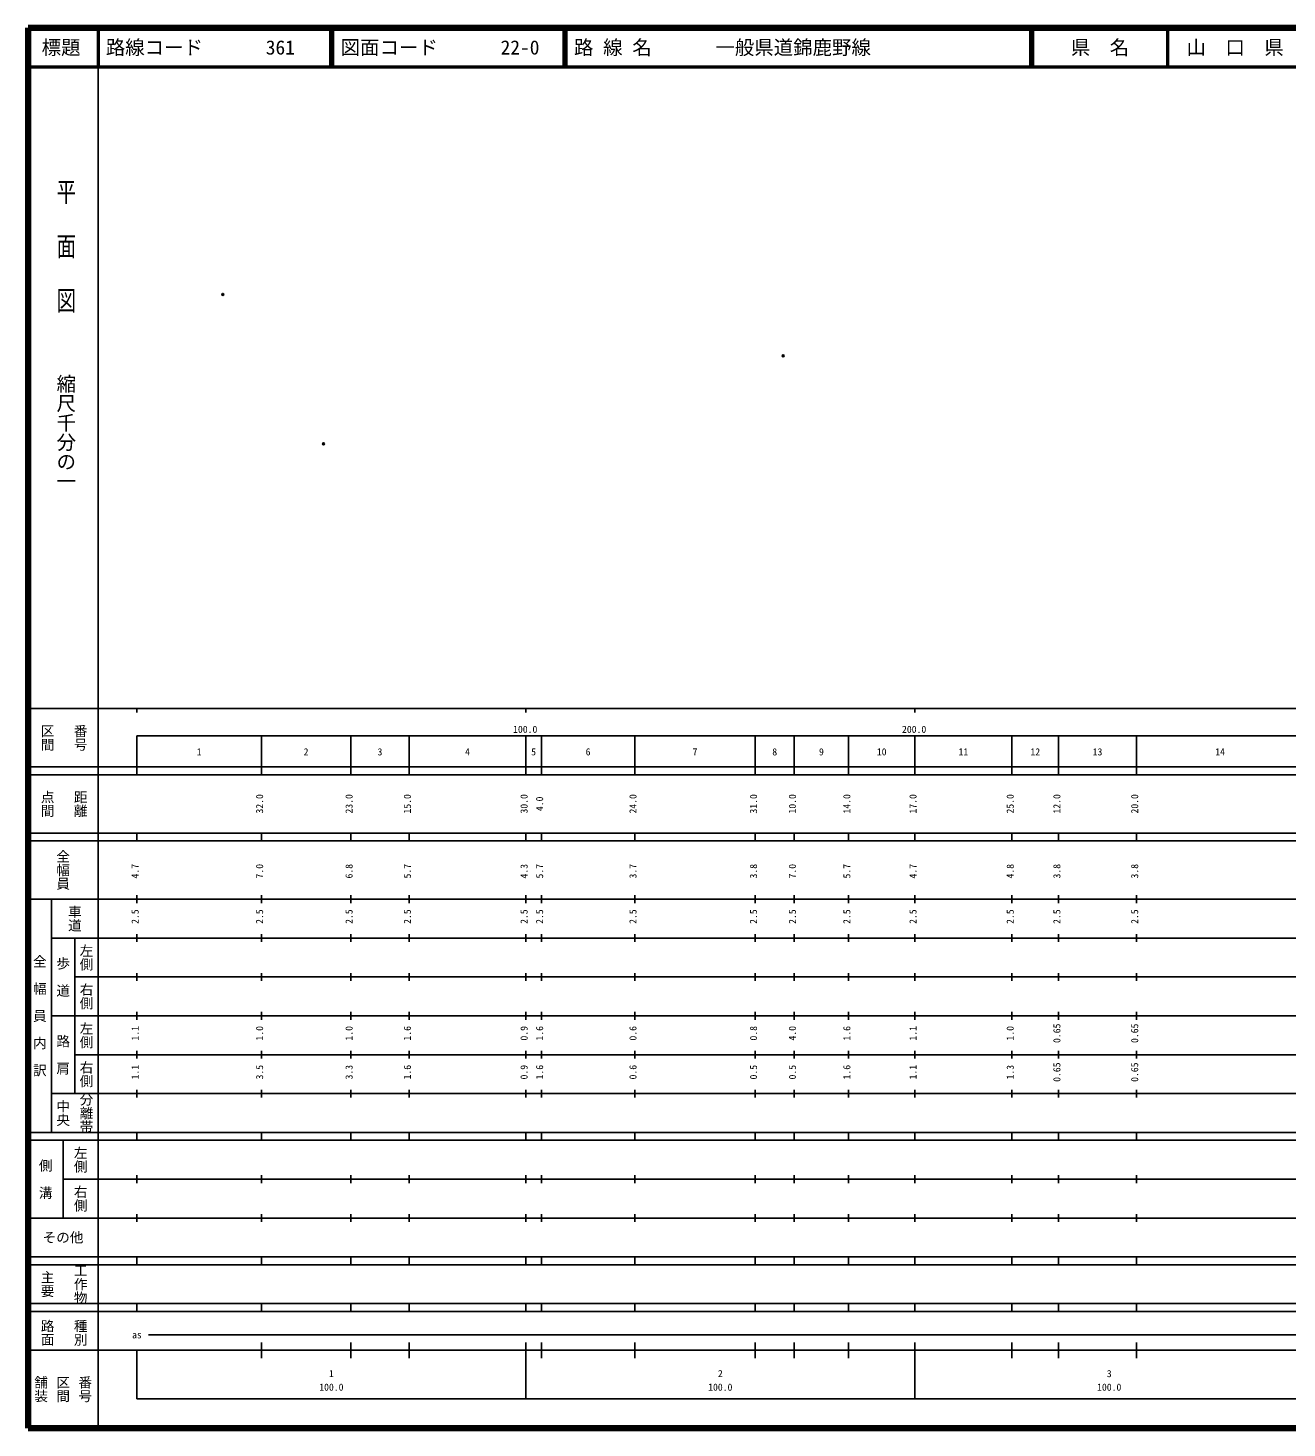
# Model space of a CAD drawing. Units: millimetres on the paper. Extents: x 40 to 680, y 20 to 380.
# Drawn here: x 40 to 363.7, y 20 to 380 of the extents above; entities that cross this region are included whole.
import ezdxf
from ezdxf.enums import TextEntityAlignment as Align

# ---------------------------------------------------------------- set-up
doc = ezdxf.new("R2010")
doc.units = ezdxf.units.MM
doc.header["$PDMODE"] = 32
doc.header["$PDSIZE"] = 0.5
doc.layers.add('M-OTRS', color=6, linetype='Continuous')
doc.layers.add('M-TTL-TXT', color=7, linetype='Continuous')
for name, color, linetype, lineweight in [('M-TTL', 2, 'Continuous', 140), ('M-TTL-BAND', 7, 'Continuous', 25), ('M-TTL-LINE', 7, 'Continuous', 50)]:
    doc.layers.add(name, color=color, linetype=linetype, lineweight=lineweight)
doc.styles.add('@ＭＳ ゴシック', font='')
doc.styles.add('ＭＳ ゴシック', font='')
doc.styles.get('@ＭＳ ゴシック').set_extended_font_data('@MS Gothic')
doc.styles.get('ＭＳ ゴシック').set_extended_font_data('MS Gothic')

msp = doc.modelspace()

# ---------------------------------------------------------------- linework, layer by layer
at = {"layer": 'M-OTRS'}
for p in [(90.065, 311.497), (234.18, 295.704), (115.982, 273.062)]:
    msp.add_point(p, dxfattribs=at)
at = {"layer": 'M-TTL'}
for p, q in [((40, 380), (40, 20)), ((680, 380), (40, 380)), ((40, 20), (680, 20))]:
    msp.add_line(p, q, dxfattribs=at)
at = {"layer": 'M-TTL-BAND'}
for p, q in [((58, 370), (58, 20)), ((40, 205), (579, 205)), ((68, 205), (68, 204)), ((168, 205), (168, 204)), ((268, 205), (268, 204)), ((68, 198), (579, 198)), ((68, 198), (68, 188)), ((100, 188), (100, 198)), ((123, 188), (123, 198)), ((138, 188), (138, 198)), ((168, 188), (168, 198)), ((172, 188), (172, 198)), ((196, 188), (196, 198)), ((227, 188), (227, 198)), ((237, 188), (237, 198)), ((251, 188), (251, 198)), ((268, 188), (268, 198)), ((293, 188), (293, 198)), ((305, 188), (305, 198)), ((325, 188), (325, 198)), ((40, 190), (579, 190)), ((40, 188), (579, 188)), ((40, 173), (579, 173)), ((68, 171), (68, 173)), ((100, 171), (100, 173)), ((123, 171), (123, 173)), ((138, 171), (138, 173)), ((168, 171), (168, 173)), ((172, 171), (172, 173)), ((196, 171), (196, 173)), ((227, 171), (227, 173)), ((237, 171), (237, 173)), ((251, 171), (251, 173)), ((268, 171), (268, 173)), ((293, 171), (293, 173)), ((305, 171), (305, 173)), ((325, 171), (325, 173)), ((40, 171), (579, 171)), ((40, 156), (579, 156)), ((46, 96), (46, 156)), ((68, 155), (68, 157)), ((100, 155), (100, 157)), ((123, 155), (123, 157)), ((138, 155), (138, 157)), ((168, 155), (168, 157)), ((172, 155), (172, 157)), ((196, 155), (196, 157)), ((227, 155), (227, 157)), ((237, 155), (237, 157)), ((251, 155), (251, 157)), ((268, 155), (268, 157)), ((293, 155), (293, 157)), ((305, 155), (305, 157)), ((325, 155), (325, 157)), ((46, 146), (579, 146)), ((52, 146), (52, 106)), ((68, 145), (68, 147)), ((100, 145), (100, 147)), ((123, 145), (123, 147)), ((138, 145), (138, 147)), ((168, 145), (168, 147)), ((172, 145), (172, 147)), ((196, 145), (196, 147)), ((227, 145), (227, 147)), ((237, 145), (237, 147)), ((251, 145), (251, 147)), ((268, 145), (268, 147)), ((293, 145), (293, 147)), ((305, 145), (305, 147)), ((325, 145), (325, 147)), ((68, 135), (68, 137)), ((100, 135), (100, 137)), ((123, 135), (123, 137)), ((138, 135), (138, 137)), ((168, 135), (168, 137)), ((172, 135), (172, 137)), ((196, 135), (196, 137)), ((227, 135), (227, 137)), ((237, 135), (237, 137)), ((251, 135), (251, 137)), ((268, 135), (268, 137)), ((293, 135), (293, 137)), ((305, 135), (305, 137)), ((325, 135), (325, 137)), ((52, 136), (579, 136)), ((46, 126), (579, 126)), ((68, 125), (68, 127)), ((100, 125), (100, 127)), ((123, 125), (123, 127)), ((138, 125), (138, 127)), ((168, 125), (168, 127)), ((172, 125), (172, 127)), ((196, 125), (196, 127)), ((227, 125), (227, 127)), ((237, 125), (237, 127)), ((251, 125), (251, 127)), ((268, 125), (268, 127)), ((293, 125), (293, 127)), ((305, 125), (305, 127)), ((325, 125), (325, 127)), ((52, 116), (579, 116)), ((68, 115), (68, 117)), ((100, 115), (100, 117)), ((123, 115), (123, 117)), ((138, 115), (138, 117)), ((168, 115), (168, 117)), ((172, 115), (172, 117)), ((196, 115), (196, 117)), ((227, 115), (227, 117)), ((237, 115), (237, 117)), ((251, 115), (251, 117)), ((268, 115), (268, 117)), ((293, 115), (293, 117)), ((305, 115), (305, 117)), ((325, 115), (325, 117)), ((46, 106), (579, 106)), ((68, 105), (68, 107)), ((100, 105), (100, 107)), ((123, 105), (123, 107)), ((138, 105), (138, 107)), ((168, 105), (168, 107)), ((172, 105), (172, 107)), ((196, 105), (196, 107)), ((227, 105), (227, 107)), ((237, 105), (237, 107)), ((251, 105), (251, 107)), ((268, 105), (268, 107)), ((293, 105), (293, 107)), ((305, 105), (305, 107)), ((325, 105), (325, 107)), ((40, 96), (579, 96)), ((40, 94), (579, 94)), ((49, 94), (49, 74)), ((68, 94), (68, 96)), ((100, 94), (100, 96)), ((123, 94), (123, 96)), ((138, 94), (138, 96)), ((168, 94), (168, 96)), ((172, 94), (172, 96)), ((196, 94), (196, 96)), ((227, 94), (227, 96)), ((237, 94), (237, 96)), ((251, 94), (251, 96)), ((268, 94), (268, 96)), ((293, 94), (293, 96)), ((305, 94), (305, 96)), ((325, 94), (325, 96)), ((49, 84), (579, 84)), ((68, 83), (68, 85)), ((100, 83), (100, 85)), ((123, 83), (123, 85)), ((138, 83), (138, 85)), ((168, 83), (168, 85)), ((172, 83), (172, 85)), ((196, 83), (196, 85)), ((227, 83), (227, 85)), ((237, 83), (237, 85)), ((251, 83), (251, 85)), ((268, 83), (268, 85)), ((293, 83), (293, 85)), ((305, 83), (305, 85)), ((325, 83), (325, 85)), ((40, 74), (579, 74)), ((68, 73), (68, 75)), ((100, 73), (100, 75)), ((123, 73), (123, 75)), ((138, 73), (138, 75)), ((168, 73), (168, 75)), ((172, 73), (172, 75)), ((196, 73), (196, 75)), ((227, 73), (227, 75)), ((237, 73), (237, 75)), ((251, 73), (251, 75)), ((268, 73), (268, 75)), ((293, 73), (293, 75)), ((305, 73), (305, 75)), ((325, 73), (325, 75)), ((40, 64), (579, 64)), ((40, 62), (579, 62)), ((68, 62), (68, 64)), ((100, 62), (100, 64)), ((123, 62), (123, 64)), ((138, 62), (138, 64)), ((168, 62), (168, 64)), ((172, 62), (172, 64)), ((196, 62), (196, 64)), ((227, 62), (227, 64)), ((237, 62), (237, 64)), ((251, 62), (251, 64)), ((268, 62), (268, 64)), ((293, 62), (293, 64)), ((305, 62), (305, 64)), ((325, 62), (325, 64)), ((40, 52), (579, 52)), ((68, 50), (68, 52)), ((100, 50), (100, 52)), ((123, 50), (123, 52)), ((138, 50), (138, 52)), ((168, 50), (168, 52)), ((172, 50), (172, 52)), ((196, 50), (196, 52)), ((227, 50), (227, 52)), ((237, 50), (237, 52)), ((251, 50), (251, 52)), ((268, 50), (268, 52)), ((293, 50), (293, 52)), ((305, 50), (305, 52)), ((325, 50), (325, 52)), ((40, 50), (579, 50)), ((71, 44), (565, 44)), ((40, 40), (579, 40)), ((68, 40), (68, 27.5)), ((100, 38), (100, 42)), ((123, 38), (123, 42)), ((138, 38), (138, 42)), ((168, 27.5), (168, 42)), ((172, 38), (172, 42)), ((196, 38), (196, 42)), ((227, 38), (227, 42)), ((237, 38), (237, 42)), ((251, 38), (251, 42)), ((268, 27.5), (268, 42)), ((293, 38), (293, 42)), ((305, 38), (305, 42)), ((325, 38), (325, 42)), ((68, 27.5), (579, 27.5))]:
    msp.add_line(p, q, dxfattribs=at)
at = {"layer": 'M-TTL-LINE'}
for p, q in [((58, 380), (58, 370)), ((117.75, 380), (117.75, 370)), ((118.25, 380), (118.25, 370)), ((177.75, 380), (177.75, 370)), ((178.25, 380), (178.25, 370)), ((297.75, 380), (297.75, 370)), ((298.25, 380), (298.25, 370)), ((333, 380), (333, 370)), ((40, 370), (680, 370))]:
    msp.add_line(p, q, dxfattribs=at)

# ---------------------------------------------------------------- texts
at = {"layer": 'M-TTL-BAND', "style": '@ＭＳ ゴシック', "width": 1.4}
msp.add_text('平  面  図', height=3.666, rotation=270, dxfattribs=at).set_placement((49.777, 306.475), align=Align.MIDDLE_RIGHT)
at = {"layer": 'M-TTL-BAND', "style": '@ＭＳ ゴシック'}
msp.add_text('縮尺千分の一', height=3.666, rotation=270, dxfattribs=at).set_placement((49.777, 261.03), align=Align.MIDDLE_RIGHT)
for s, p in [('区間', (45, 197.5)), ('番号', (53.5, 197.5)), ('点間', (45, 180.5)), ('距離', (53.5, 180.5)), ('全幅員', (49, 163.5)), ('車道', (52, 151)), ('左側', (55, 141)), ('全\u3000幅\u3000員\u3000内\u3000訳', (43, 126)), ('歩\u3000道', (49, 136)), ('右側', (55, 131)), ('左側', (55, 121)), ('路\u3000肩', (49, 116)), ('右側', (55, 111)), ('分離帯', (55, 101)), ('中央', (49, 101)), ('左側', (53.5, 89)), ('側\u3000溝', (44.5, 84)), ('右側', (53.5, 79)), ('工作物', (53.5, 57)), ('主要', (45, 57)), ('路面', (45, 44.5)), ('種別', (53.5, 44.5)), ('舗装', (43.333, 30)), ('区間', (49, 30)), ('番号', (54.667, 30))]:
    msp.add_text(s, height=2.566, rotation=270, dxfattribs=at).set_placement(p, align=Align.MIDDLE_CENTER)
at = {"layer": 'M-TTL-BAND', "style": 'ＭＳ ゴシック'}
for s, p in [('100.0', (167.844, 198.195)), ('200.0', (267.844, 198.195)), ('1', (84, 192.405)), ('2', (111.5, 192.405)), ('3', (130.5, 192.405)), ('4', (153, 192.405)), ('5', (170, 192.405)), ('6', (184, 192.405)), ('7', (211.5, 192.405)), ('8', (232, 192.405)), ('9', (244, 192.405)), ('10', (259.5, 192.405)), ('11', (280.5, 192.405)), ('12', (299, 192.405)), ('13', (315, 192.405)), ('14', (346.5, 192.405)), ('as', (68, 42.5)), ('1', (118, 32.523)), ('2', (218, 32.523)), ('3', (318, 32.523)), ('100.0', (118, 29.033)), ('100.0', (218, 29.033)), ('100.0', (318, 29.033))]:
    msp.add_text(s, height=1.833, dxfattribs=at).set_placement(p, align=Align.BOTTOM_CENTER)
for s, p in [('32.0', (101, 180.5)), ('23.0', (124, 180.5)), ('15.0', (139, 180.5)), ('30.0', (169, 180.5)), ('4.0', (173, 180.5)), ('24.0', (197, 180.5)), ('31.0', (228, 180.5)), ('10.0', (238, 180.5)), ('14.0', (252, 180.5)), ('17.0', (269, 180.5)), ('25.0', (294, 180.5)), ('12.0', (306, 180.5)), ('20.0', (326, 180.5)), ('4.7', (69, 163.174)), ('7.0', (101, 163.174)), ('6.8', (124, 163.174)), ('5.7', (139, 163.174)), ('4.3', (169, 163.174)), ('5.7', (173, 163.174)), ('3.7', (197, 163.174)), ('3.8', (228, 163.174)), ('7.0', (238, 163.174)), ('5.7', (252, 163.174)), ('4.7', (269, 163.174)), ('4.8', (294, 163.174)), ('3.8', (306, 163.174)), ('3.8', (326, 163.174)), ('2.5', (69, 151.5)), ('2.5', (101, 151.5)), ('2.5', (124, 151.5)), ('2.5', (139, 151.5)), ('2.5', (169, 151.5)), ('2.5', (173, 151.5)), ('2.5', (197, 151.5)), ('2.5', (228, 151.5)), ('2.5', (238, 151.5)), ('2.5', (252, 151.5)), ('2.5', (269, 151.5)), ('2.5', (294, 151.5)), ('2.5', (306, 151.5)), ('2.5', (326, 151.5)), ('1.1', (69, 121.5)), ('1.0', (101, 121.5)), ('1.0', (124, 121.5)), ('1.6', (139, 121.5)), ('0.9', (169, 121.5)), ('1.6', (173, 121.5)), ('0.6', (197, 121.5)), ('0.8', (228, 121.5)), ('4.0', (238, 121.5)), ('1.6', (252, 121.5)), ('1.1', (269, 121.5)), ('1.0', (294, 121.5)), ('0.65', (306, 121.5)), ('0.65', (326, 121.5)), ('1.1', (69, 111.5)), ('3.5', (101, 111.5)), ('3.3', (124, 111.5)), ('1.6', (139, 111.5)), ('0.9', (169, 111.5)), ('1.6', (173, 111.5)), ('0.6', (197, 111.5)), ('0.5', (228, 111.5)), ('0.5', (238, 111.5)), ('1.6', (252, 111.5)), ('1.1', (269, 111.5)), ('1.3', (294, 111.5)), ('0.65', (306, 111.5)), ('0.65', (326, 111.5))]:
    msp.add_text(s, height=1.833, rotation=90, dxfattribs=at).set_placement(p, align=Align.BOTTOM_CENTER)
msp.add_text('その他', height=2.566, dxfattribs=at).set_placement((49, 69), align=Align.MIDDLE_CENTER)
at = {"layer": 'M-TTL-TXT', "style": 'ＭＳ ゴシック'}
for s, p in [('標題', (48.5, 375)), ('県\u3000名', (315.625, 375)), ('山\u3000口\u3000県', (350.375, 375))]:
    msp.add_text(s, height=3.666, dxfattribs=at).set_placement(p, align=Align.MIDDLE_CENTER)
for s, p in [('路線コード', (60, 375)), ('361', (101.142, 375)), ('図面コード', (120.38, 375)), ('22-0', (161.521, 375)), ('路 線 名', (180.38, 375)), ('一般県道錦鹿野線', (216.734, 375))]:
    msp.add_text(s, height=3.666, dxfattribs=at).set_placement(p, align=Align.MIDDLE_LEFT)

doc.saveas('drawing.dxf')
